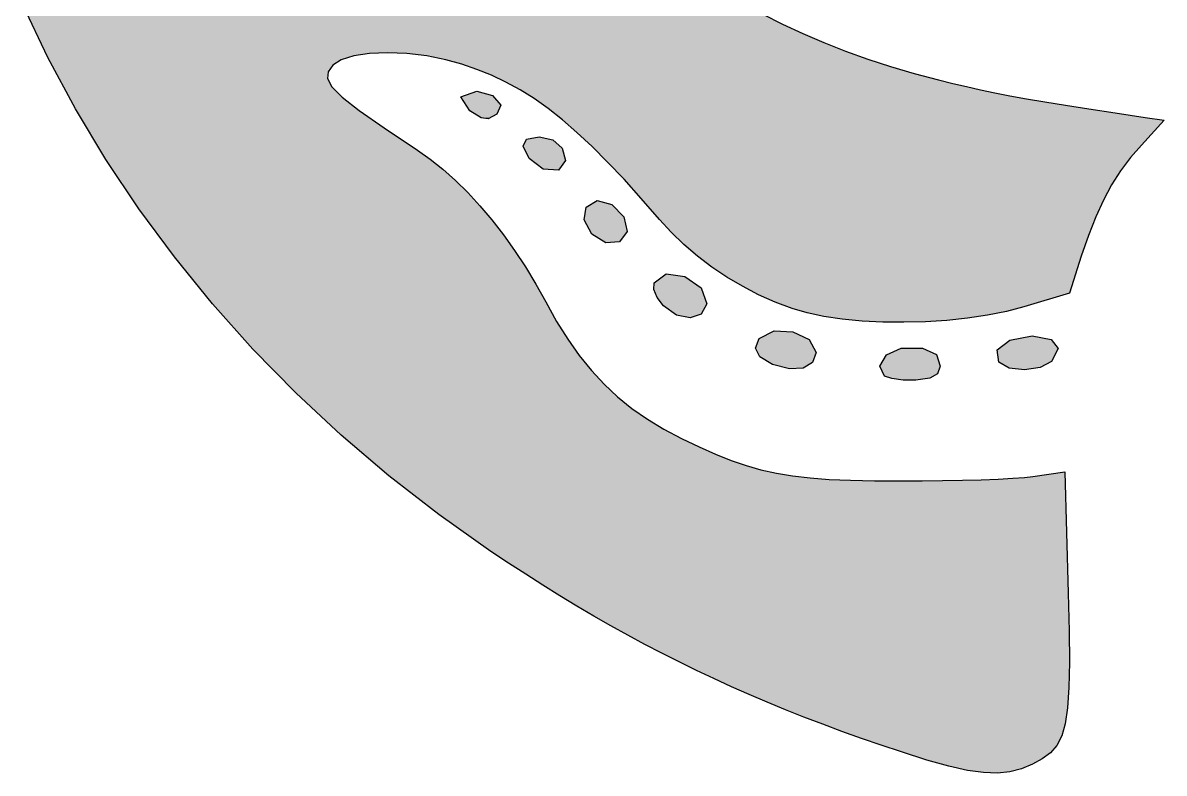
# Model space of a CAD drawing. Extents: x 23 to 353, y 83 to 218.
# Drawn here: x 241.64 to 283.74, y 120.55 to 148.23 of the extents above; entities that cross this region are included whole.
import ezdxf

# ---------------------------------------------------------------- set-up
doc = ezdxf.new("R2010")
doc.units = 0
doc.layers.add('4_github', color=7, linetype='CONTINUOUS')
doc.layers.add('5_github_nuri', color=7, linetype='CONTINUOUS')

msp = doc.modelspace()

# ---------------------------------------------------------------- linework, layer by layer
at = {"layer": '4_github'}
for p, q in [((242.567, 146.955), (241.643, 148.892)), ((268.936, 148.549), (269.662, 148.182)), ((269.662, 148.182), (270.412, 147.833)), ((270.412, 147.833), (271.185, 147.502)), ((271.185, 147.502), (271.983, 147.19)), ((243.589, 145.053), (242.567, 146.955)), ((253.852, 147.008), (253.389, 146.865)), ((254.433, 147.097), (253.852, 147.008)), ((255.098, 147.129), (254.433, 147.097)), ((255.812, 147.103), (255.098, 147.129)), ((256.541, 147.017), (255.812, 147.103)), ((257.25, 146.869), (256.541, 147.017)), ((271.983, 147.19), (272.805, 146.896)), ((253.078, 146.668), (252.901, 146.429)), ((253.389, 146.865), (253.078, 146.668)), ((257.833, 146.703), (257.25, 146.869)), ((258.393, 146.513), (257.833, 146.703)), ((258.935, 146.296), (258.393, 146.513)), ((272.805, 146.896), (273.651, 146.621)), ((273.651, 146.621), (274.521, 146.365)), ((252.901, 146.429), (252.877, 146.175)), ((252.877, 146.175), (253.039, 145.873)), ((259.463, 146.046), (258.935, 146.296)), ((274.521, 146.365), (275.415, 146.127)), ((275.415, 146.127), (275.942, 145.996)), ((253.039, 145.873), (253.419, 145.491)), ((257.797, 145.495), (258.392, 145.71)), ((258.392, 145.71), (258.968, 145.549)), ((259.984, 145.761), (259.463, 146.046)), ((260.501, 145.437), (259.984, 145.761)), ((275.942, 145.996), (276.453, 145.876)), ((276.453, 145.876), (276.963, 145.762)), ((276.963, 145.762), (277.49, 145.652)), ((253.419, 145.491), (254.051, 144.996)), ((258.133, 144.989), (257.797, 145.495)), ((258.968, 145.549), (259.27, 145.198)), ((261.02, 145.07), (260.501, 145.437)), ((277.49, 145.652), (278.051, 145.543)), ((278.051, 145.543), (278.661, 145.432)), ((278.661, 145.432), (279.338, 145.316)), ((279.338, 145.316), (280.098, 145.192)), ((244.709, 143.19), (243.589, 145.053)), ((254.051, 144.996), (254.967, 144.354)), ((258.543, 144.729), (258.133, 144.989)), ((259.126, 144.857), (258.811, 144.693)), ((259.27, 145.198), (259.126, 144.857)), ((261.545, 144.656), (261.02, 145.07)), ((280.098, 145.192), (280.958, 145.056)), ((280.958, 145.056), (281.934, 144.907)), ((281.934, 144.907), (283.043, 144.74)), ((258.811, 144.693), (258.543, 144.729)), ((262.083, 144.191), (261.545, 144.656)), ((283.741, 144.635), (282.9, 143.723)), ((283.043, 144.74), (283.741, 144.635)), ((254.967, 144.354), (256.2, 143.534)), ((260.223, 143.943), (260.685, 144.03)), ((260.685, 144.03), (261.19, 143.916)), ((262.637, 143.673), (262.083, 144.191)), ((260.101, 143.676), (260.223, 143.943)), ((260.316, 143.224), (260.101, 143.676)), ((261.19, 143.916), (261.534, 143.605)), ((261.534, 143.605), (261.66, 143.148)), ((263.214, 143.096), (262.637, 143.673)), ((282.9, 143.723), (282.498, 143.257)), ((245.924, 141.37), (244.709, 143.19)), ((256.2, 143.534), (256.669, 143.203)), ((256.669, 143.203), (257.136, 142.831)), ((260.841, 142.831), (260.316, 143.224)), ((261.66, 143.148), (261.4, 142.799)), ((282.498, 143.257), (282.135, 142.77)), ((257.136, 142.831), (257.598, 142.419)), ((261.4, 142.799), (260.841, 142.831)), ((263.817, 142.458), (263.214, 143.096)), ((282.135, 142.77), (281.804, 142.25)), ((257.598, 142.419), (258.054, 141.97)), ((264.453, 141.754), (263.817, 142.458)), ((258.054, 141.97), (258.502, 141.484)), ((281.804, 142.25), (281.5, 141.687)), ((258.502, 141.484), (258.94, 140.965)), ((262.421, 141.434), (262.829, 141.677)), ((262.829, 141.677), (263.372, 141.528)), ((263.372, 141.528), (263.809, 141.074)), ((265.125, 140.981), (264.453, 141.754)), ((281.5, 141.687), (281.216, 141.068)), ((247.233, 139.596), (245.924, 141.37)), ((262.345, 140.969), (262.421, 141.434)), ((263.809, 141.074), (263.934, 140.528)), ((281.216, 141.068), (280.946, 140.383)), ((258.94, 140.965), (259.367, 140.414)), ((262.628, 140.435), (262.345, 140.969)), ((265.561, 140.503), (265.125, 140.981)), ((259.367, 140.414), (259.781, 139.833)), ((263.143, 140.12), (262.628, 140.435)), ((263.934, 140.528), (263.649, 140.156)), ((266.03, 140.049), (265.561, 140.503)), ((280.946, 140.383), (280.684, 139.62)), ((259.781, 139.833), (260.181, 139.225)), ((263.649, 140.156), (263.143, 140.12)), ((266.529, 139.621), (266.03, 140.049)), ((248.635, 137.87), (247.233, 139.596)), ((267.056, 139.221), (266.529, 139.621)), ((280.684, 139.62), (280.244, 138.255)), ((260.181, 139.225), (260.564, 138.591)), ((264.932, 138.642), (265.378, 138.973)), ((265.378, 138.973), (266.059, 138.87)), ((267.607, 138.85), (267.056, 139.221)), ((260.564, 138.591), (260.928, 137.933)), ((264.919, 138.396), (264.932, 138.642)), ((266.059, 138.87), (266.66, 138.46)), ((268.182, 138.51), (267.607, 138.85)), ((268.777, 138.202), (268.182, 138.51)), ((265.035, 138.102), (264.919, 138.396)), ((265.27, 137.793), (265.035, 138.102)), ((266.66, 138.46), (266.869, 137.867)), ((269.391, 137.929), (268.777, 138.202)), ((280.244, 138.255), (278.565, 137.749)), ((250.128, 136.197), (248.635, 137.87)), ((260.928, 137.933), (261.329, 137.217)), ((265.757, 137.444), (265.27, 137.793)), ((266.869, 137.867), (266.663, 137.486)), ((270.02, 137.69), (269.391, 137.929)), ((270.568, 137.53), (270.02, 137.69)), ((278.565, 137.749), (277.925, 137.58)), ((266.257, 137.343), (265.757, 137.444)), ((266.663, 137.486), (266.257, 137.343)), ((271.189, 137.4), (270.568, 137.53)), ((271.87, 137.301), (271.189, 137.4)), ((272.598, 137.231), (271.87, 137.301)), ((275.721, 137.252), (274.935, 137.202)), ((276.491, 137.332), (275.721, 137.252)), ((277.229, 137.441), (276.491, 137.332)), ((277.925, 137.58), (277.229, 137.441)), ((261.329, 137.217), (261.741, 136.56)), ((268.808, 136.584), (269.35, 136.867)), ((269.35, 136.867), (270.046, 136.834)), ((270.046, 136.834), (270.645, 136.546)), ((273.36, 137.191), (272.598, 137.231)), ((274.143, 137.182), (273.36, 137.191)), ((274.935, 137.202), (274.143, 137.182)), ((261.741, 136.56), (262.168, 135.957)), ((268.662, 136.229), (268.808, 136.584)), ((270.645, 136.546), (270.9, 136.065)), ((277.578, 136.165), (278.044, 136.53)), ((278.044, 136.53), (278.873, 136.68)), ((278.873, 136.68), (279.575, 136.551)), ((279.575, 136.551), (279.834, 136.212)), ((251.711, 134.579), (250.128, 136.197)), ((268.827, 135.906), (268.662, 136.229)), ((270.9, 136.065), (270.774, 135.694)), ((273.248, 135.569), (273.497, 135.979)), ((273.497, 135.979), (274.04, 136.225)), ((274.04, 136.225), (274.827, 136.226)), ((274.827, 136.226), (275.338, 135.994)), ((275.338, 135.994), (275.481, 135.57)), ((277.638, 135.713), (277.578, 136.165)), ((279.834, 136.212), (279.591, 135.741)), ((262.168, 135.957), (262.614, 135.404)), ((269.294, 135.629), (268.827, 135.906)), ((269.919, 135.462), (269.294, 135.629)), ((270.774, 135.694), (270.43, 135.488)), ((273.42, 135.202), (273.248, 135.569)), ((275.481, 135.57), (275.375, 135.276)), ((278.024, 135.496), (277.638, 135.713)), ((279.591, 135.741), (279.162, 135.512)), ((262.614, 135.404), (263.084, 134.896)), ((270.43, 135.488), (269.919, 135.462)), ((273.694, 135.105), (273.42, 135.202)), ((275.375, 135.276), (275.103, 135.12)), ((278.586, 135.43), (278.024, 135.496)), ((279.162, 135.512), (278.586, 135.43)), ((263.084, 134.896), (263.581, 134.431)), ((274.109, 135.051), (273.694, 135.105)), ((274.575, 135.05), (274.109, 135.051)), ((275.103, 135.12), (274.575, 135.05)), ((253.383, 133.021), (251.711, 134.579)), ((263.581, 134.431), (264.111, 134.003)), ((264.111, 134.003), (264.678, 133.608)), ((264.678, 133.608), (265.285, 133.241)), ((265.285, 133.241), (265.938, 132.899)), ((255.141, 131.524), (253.383, 133.021)), ((265.938, 132.899), (266.591, 132.587)), ((266.591, 132.587), (267.194, 132.318)), ((267.194, 132.318), (267.765, 132.09)), ((267.765, 132.09), (268.317, 131.898)), ((268.317, 131.898), (268.869, 131.741)), ((256.984, 130.093), (255.141, 131.524)), ((268.869, 131.741), (269.436, 131.614)), ((269.436, 131.614), (270.034, 131.516)), ((270.034, 131.516), (270.678, 131.442)), ((270.678, 131.442), (271.386, 131.389)), ((271.386, 131.389), (272.173, 131.355)), ((272.173, 131.355), (273.056, 131.336)), ((275.57, 131.341), (276.303, 131.356)), ((276.303, 131.356), (276.991, 131.376)), ((276.991, 131.376), (277.615, 131.4)), ((277.615, 131.4), (278.154, 131.429)), ((278.154, 131.429), (278.59, 131.46)), ((278.59, 131.46), (278.901, 131.494)), ((278.901, 131.494), (280.077, 131.662)), ((280.077, 131.662), (280.198, 127.189)), ((273.056, 131.336), (274.05, 131.33)), ((274.05, 131.33), (274.812, 131.332)), ((274.812, 131.332), (275.57, 131.341)), ((258.911, 128.73), (256.984, 130.093)), ((259.554, 128.302), (258.911, 128.73)), ((260.191, 127.886), (259.554, 128.302)), ((260.825, 127.483), (260.191, 127.886)), ((261.454, 127.092), (260.825, 127.483)), ((280.198, 127.189), (280.231, 125.793)), ((262.082, 126.712), (261.454, 127.092)), ((262.708, 126.344), (262.082, 126.712)), ((263.334, 125.986), (262.708, 126.344)), ((263.96, 125.639), (263.334, 125.986)), ((264.588, 125.301), (263.96, 125.639)), ((280.231, 125.793), (280.243, 124.642)), ((265.218, 124.972), (264.588, 125.301)), ((265.851, 124.652), (265.218, 124.972)), ((266.489, 124.34), (265.851, 124.652)), ((280.243, 124.642), (280.228, 123.707)), ((267.131, 124.037), (266.489, 124.34)), ((267.78, 123.74), (267.131, 124.037)), ((268.436, 123.451), (267.78, 123.74)), ((269.1, 123.168), (268.436, 123.451)), ((280.228, 123.707), (280.18, 122.961)), ((269.773, 122.891), (269.1, 123.168)), ((280.18, 122.961), (280.094, 122.375)), ((270.455, 122.62), (269.773, 122.891)), ((271.149, 122.354), (270.455, 122.62)), ((271.854, 122.093), (271.149, 122.354)), ((272.572, 121.835), (271.854, 122.093)), ((280.094, 122.375), (279.963, 121.922)), ((273.304, 121.582), (272.572, 121.835)), ((279.963, 121.922), (279.782, 121.574)), ((274.05, 121.332), (273.304, 121.582)), ((274.99, 121.034), (274.05, 121.332)), ((279.545, 121.303), (279.247, 121.08)), ((279.782, 121.574), (279.545, 121.303)), ((275.794, 120.809), (274.99, 121.034)), ((278.88, 120.878), (278.475, 120.707)), ((279.247, 121.08), (278.88, 120.878)), ((276.483, 120.654), (275.794, 120.809)), ((277.076, 120.569), (276.483, 120.654)), ((277.592, 120.55), (277.076, 120.569)), ((278.052, 120.597), (277.592, 120.55)), ((278.475, 120.707), (278.052, 120.597))]:
    msp.add_line(p, q, dxfattribs=at)
at = {"layer": '5_github_nuri'}
for points in [[(241.982, 148.182), (269.662, 148.182), (241.807, 148.549), (268.936, 148.549)], [(242.149, 147.833), (270.412, 147.833), (241.982, 148.182), (269.662, 148.182)], [(242.306, 147.502), (271.185, 147.502), (242.149, 147.833), (270.412, 147.833)], [(242.455, 147.19), (271.983, 147.19), (242.306, 147.502), (271.185, 147.502)], [(242.484, 147.129), (272.154, 147.129), (242.455, 147.19), (271.983, 147.19)], [(242.499, 147.097), (254.433, 147.097), (242.484, 147.129), (255.098, 147.129)], [(242.542, 147.008), (253.852, 147.008), (242.499, 147.097), (254.433, 147.097)], [(242.567, 146.955), (253.679, 146.955), (242.542, 147.008), (253.852, 147.008)], [(242.615, 146.865), (253.389, 146.865), (242.567, 146.955), (253.679, 146.955)], [(255.812, 147.103), (272.227, 147.103), (255.098, 147.129), (272.154, 147.129)], [(256.541, 147.017), (272.468, 147.017), (255.812, 147.103), (272.227, 147.103)], [(257.121, 146.896), (272.805, 146.896), (256.541, 147.017), (272.468, 147.017)], [(242.721, 146.668), (253.078, 146.668), (242.615, 146.865), (253.389, 146.865)], [(242.85, 146.429), (252.901, 146.429), (242.721, 146.668), (253.078, 146.668)], [(257.25, 146.869), (272.888, 146.869), (257.121, 146.896), (272.805, 146.896)], [(257.833, 146.703), (273.398, 146.703), (257.25, 146.869), (272.888, 146.869)], [(258.076, 146.621), (273.651, 146.621), (257.833, 146.703), (273.398, 146.703)], [(258.393, 146.513), (274.016, 146.513), (258.076, 146.621), (273.651, 146.621)], [(258.763, 146.365), (274.521, 146.365), (258.393, 146.513), (274.016, 146.513)], [(242.986, 146.175), (252.877, 146.175), (242.85, 146.429), (252.901, 146.429)], [(243.149, 145.873), (253.039, 145.873), (242.986, 146.175), (252.877, 146.175)], [(258.935, 146.296), (274.781, 146.296), (258.763, 146.365), (274.521, 146.365)], [(259.292, 146.127), (275.415, 146.127), (258.935, 146.296), (274.781, 146.296)], [(259.463, 146.046), (275.741, 146.046), (259.292, 146.127), (275.415, 146.127)], [(243.354, 145.491), (253.419, 145.491), (243.149, 145.873), (253.039, 145.873)], [(257.946, 145.549), (258.968, 145.549), (258.392, 145.71)], [(259.554, 145.996), (275.942, 145.996), (259.463, 146.046), (275.741, 146.046)], [(259.774, 145.876), (276.453, 145.876), (259.554, 145.996), (275.942, 145.996)], [(259.982, 145.762), (276.963, 145.762), (259.774, 145.876), (276.453, 145.876)], [(259.984, 145.761), (276.968, 145.761), (259.982, 145.762), (276.963, 145.762)], [(260.157, 145.652), (277.49, 145.652), (259.984, 145.761), (276.968, 145.761)], [(243.589, 145.053), (253.978, 145.053), (243.354, 145.491), (253.419, 145.491)], [(257.797, 145.495), (259.014, 145.495), (257.946, 145.549), (258.968, 145.549)], [(257.995, 145.198), (259.27, 145.198), (257.797, 145.495), (259.014, 145.495)], [(260.331, 145.543), (278.051, 145.543), (260.157, 145.652), (277.49, 145.652)], [(260.501, 145.437), (278.637, 145.437), (260.331, 145.543), (278.051, 145.543)], [(260.507, 145.432), (278.661, 145.432), (260.501, 145.437), (278.637, 145.437)], [(260.671, 145.316), (279.338, 145.316), (260.507, 145.432), (278.661, 145.432)], [(260.847, 145.192), (280.098, 145.192), (260.671, 145.316), (279.338, 145.316)], [(243.624, 144.996), (254.051, 144.996), (243.589, 145.053), (253.978, 145.053)], [(244.009, 144.354), (254.967, 144.354), (243.624, 144.996), (254.051, 144.996)], [(258.133, 144.989), (259.182, 144.989), (257.995, 145.198), (259.27, 145.198)], [(258.341, 144.857), (259.126, 144.857), (258.133, 144.989), (259.182, 144.989)], [(258.543, 144.729), (258.879, 144.729), (258.341, 144.857), (259.126, 144.857)], [(261.02, 145.07), (280.874, 145.07), (260.847, 145.192), (280.098, 145.192)], [(261.036, 145.056), (280.958, 145.056), (261.02, 145.07), (280.874, 145.07)], [(261.227, 144.907), (281.934, 144.907), (261.036, 145.056), (280.958, 145.056)], [(261.439, 144.74), (283.043, 144.74), (261.227, 144.907), (281.934, 144.907)], [(258.811, 144.693), (258.811, 144.693), (258.543, 144.729), (258.879, 144.729)], [(261.545, 144.656), (283.604, 144.656), (261.439, 144.74), (283.043, 144.74)], [(261.569, 144.635), (283.741, 144.635), (261.545, 144.656), (283.604, 144.656)], [(262.083, 144.191), (283.331, 144.191), (261.569, 144.635), (283.741, 144.635)], [(244.502, 143.534), (256.2, 143.534), (244.009, 144.354), (254.967, 144.354)], [(260.223, 143.943), (261.071, 143.943), (260.685, 144.03)], [(262.583, 143.723), (282.9, 143.723), (262.083, 144.191), (283.331, 144.191)], [(260.101, 143.676), (261.455, 143.676), (260.21, 143.916), (261.19, 143.916)], [(260.134, 143.605), (261.534, 143.605), (260.101, 143.676), (261.455, 143.676)], [(260.316, 143.224), (261.639, 143.224), (260.134, 143.605), (261.534, 143.605)], [(260.21, 143.916), (261.19, 143.916), (260.223, 143.943), (261.071, 143.943)], [(262.637, 143.673), (282.857, 143.673), (262.583, 143.723), (282.9, 143.723)], [(263.053, 143.257), (282.498, 143.257), (262.637, 143.673), (282.857, 143.673)], [(244.701, 143.203), (256.669, 143.203), (244.502, 143.534), (256.2, 143.534)], [(244.709, 143.19), (256.686, 143.19), (244.701, 143.203), (256.669, 143.203)], [(244.949, 142.831), (257.136, 142.831), (244.709, 143.19), (256.686, 143.19)], [(260.417, 143.148), (261.66, 143.148), (260.316, 143.224), (261.639, 143.224)], [(260.841, 142.831), (261.424, 142.831), (260.417, 143.148), (261.66, 143.148)], [(263.214, 143.096), (282.378, 143.096), (263.053, 143.257), (282.498, 143.257)], [(245.224, 142.419), (257.598, 142.419), (244.949, 142.831), (257.136, 142.831)], [(261.4, 142.799), (261.4, 142.799), (260.841, 142.831), (261.424, 142.831)], [(263.522, 142.77), (282.135, 142.77), (263.214, 143.096), (282.378, 143.096)], [(263.817, 142.458), (281.936, 142.458), (263.522, 142.77), (282.135, 142.77)], [(245.524, 141.97), (258.054, 141.97), (245.224, 142.419), (257.598, 142.419)], [(264.005, 142.25), (281.804, 142.25), (263.817, 142.458), (281.936, 142.458)], [(245.848, 141.484), (258.502, 141.484), (245.524, 141.97), (258.054, 141.97)], [(264.453, 141.754), (281.536, 141.754), (264.005, 142.25), (281.804, 142.25)], [(245.924, 141.37), (258.598, 141.37), (245.848, 141.484), (258.502, 141.484)], [(262.421, 141.434), (263.463, 141.434), (262.58, 141.528), (263.372, 141.528)], [(262.58, 141.528), (263.372, 141.528), (262.829, 141.677)], [(264.511, 141.687), (281.5, 141.687), (264.453, 141.754), (281.536, 141.754)], [(265.049, 141.068), (281.216, 141.068), (264.511, 141.687), (281.5, 141.687)], [(246.223, 140.965), (258.94, 140.965), (245.924, 141.37), (258.598, 141.37)], [(262.345, 140.969), (263.833, 140.969), (262.363, 141.074), (263.809, 141.074)], [(262.363, 141.074), (263.809, 141.074), (262.421, 141.434), (263.463, 141.434)], [(265.125, 140.981), (281.181, 140.981), (265.049, 141.068), (281.216, 141.068)], [(246.629, 140.414), (259.367, 140.414), (246.223, 140.965), (258.94, 140.965)], [(262.578, 140.528), (263.934, 140.528), (262.345, 140.969), (263.833, 140.969)], [(265.561, 140.503), (280.993, 140.503), (265.125, 140.981), (281.181, 140.981)], [(247.058, 139.833), (259.781, 139.833), (246.629, 140.414), (259.367, 140.414)], [(262.628, 140.435), (263.863, 140.435), (262.578, 140.528), (263.934, 140.528)], [(263.084, 140.156), (263.649, 140.156), (262.628, 140.435), (263.863, 140.435)], [(265.685, 140.383), (280.946, 140.383), (265.561, 140.503), (280.993, 140.503)], [(266.03, 140.049), (280.831, 140.049), (265.685, 140.383), (280.946, 140.383)], [(247.233, 139.596), (259.937, 139.596), (247.058, 139.833), (259.781, 139.833)], [(263.143, 140.12), (263.143, 140.12), (263.084, 140.156), (263.649, 140.156)], [(266.529, 139.621), (280.685, 139.621), (266.03, 140.049), (280.831, 140.049)], [(247.534, 139.225), (260.181, 139.225), (247.233, 139.596), (259.937, 139.596)], [(266.531, 139.62), (280.684, 139.62), (266.529, 139.621), (280.685, 139.621)], [(267.056, 139.221), (280.556, 139.221), (266.531, 139.62), (280.684, 139.62)], [(248.049, 138.591), (260.564, 138.591), (247.534, 139.225), (260.181, 139.225)], [(265.24, 138.87), (266.059, 138.87), (265.378, 138.973)], [(267.607, 138.85), (280.436, 138.85), (267.056, 139.221), (280.556, 139.221)], [(248.584, 137.933), (260.928, 137.933), (248.049, 138.591), (260.564, 138.591)], [(264.922, 138.46), (266.66, 138.46), (264.932, 138.642), (266.393, 138.642)], [(264.932, 138.642), (266.393, 138.642), (265.24, 138.87), (266.059, 138.87)], [(268.182, 138.51), (280.326, 138.51), (267.607, 138.85), (280.436, 138.85)], [(268.676, 138.255), (280.244, 138.255), (268.182, 138.51), (280.326, 138.51)], [(264.919, 138.396), (266.683, 138.396), (264.922, 138.46), (266.66, 138.46)], [(265.035, 138.102), (266.786, 138.102), (264.919, 138.396), (266.683, 138.396)], [(265.213, 137.867), (266.869, 137.867), (265.035, 138.102), (266.786, 138.102)], [(268.777, 138.202), (280.07, 138.202), (268.676, 138.255), (280.244, 138.255)], [(269.391, 137.929), (279.162, 137.929), (268.777, 138.202), (280.07, 138.202)], [(248.635, 137.87), (260.964, 137.87), (248.584, 137.933), (260.928, 137.933)], [(249.218, 137.217), (261.329, 137.217), (248.635, 137.87), (260.964, 137.87)], [(265.27, 137.793), (266.829, 137.793), (265.213, 137.867), (266.869, 137.867)], [(265.698, 137.486), (266.663, 137.486), (265.27, 137.793), (266.829, 137.793)], [(269.866, 137.749), (278.565, 137.749), (269.391, 137.929), (279.162, 137.929)], [(270.02, 137.69), (278.343, 137.69), (269.866, 137.749), (278.565, 137.749)], [(270.397, 137.58), (277.925, 137.58), (270.02, 137.69), (278.343, 137.69)], [(265.757, 137.444), (266.543, 137.444), (265.698, 137.486), (266.663, 137.486)], [(266.257, 137.343), (266.257, 137.343), (265.757, 137.444), (266.543, 137.444)], [(270.568, 137.53), (277.674, 137.53), (270.397, 137.58), (277.925, 137.58)], [(270.993, 137.441), (277.229, 137.441), (270.568, 137.53), (277.674, 137.53)], [(271.189, 137.4), (276.951, 137.4), (270.993, 137.441), (277.229, 137.441)], [(271.655, 137.332), (276.491, 137.332), (271.189, 137.4), (276.951, 137.4)], [(271.87, 137.301), (276.187, 137.301), (271.655, 137.332), (276.491, 137.332)], [(272.376, 137.252), (275.721, 137.252), (271.87, 137.301), (276.187, 137.301)], [(272.598, 137.231), (275.387, 137.231), (272.376, 137.252), (275.721, 137.252)], [(249.805, 136.56), (261.741, 136.56), (249.218, 137.217), (261.329, 137.217)], [(268.808, 136.584), (270.566, 136.584), (269.287, 136.834), (270.046, 136.834)], [(269.287, 136.834), (270.046, 136.834), (269.35, 136.867)], [(273.153, 137.202), (274.935, 137.202), (272.598, 137.231), (275.387, 137.231)], [(273.36, 137.191), (274.516, 137.191), (273.153, 137.202), (274.935, 137.202)], [(274.143, 137.182), (274.143, 137.182), (273.36, 137.191), (274.516, 137.191)], [(250.128, 136.197), (261.997, 136.197), (249.805, 136.56), (261.741, 136.56)], [(268.662, 136.229), (270.813, 136.229), (268.792, 136.546), (270.645, 136.546)], [(268.792, 136.546), (270.645, 136.546), (268.808, 136.584), (270.566, 136.584)], [(277.638, 136.212), (279.834, 136.212), (278.044, 136.53), (279.591, 136.53)], [(278.044, 136.53), (279.591, 136.53), (278.156, 136.551), (279.575, 136.551)], [(278.156, 136.551), (279.575, 136.551), (278.873, 136.68)], [(250.364, 135.957), (262.168, 135.957), (250.128, 136.197), (261.997, 136.197)], [(268.746, 136.065), (270.9, 136.065), (268.662, 136.229), (270.813, 136.229)], [(268.827, 135.906), (270.846, 135.906), (268.746, 136.065), (270.9, 136.065)], [(273.249, 135.57), (275.481, 135.57), (273.497, 135.979), (275.344, 135.979)], [(273.497, 135.979), (275.344, 135.979), (273.531, 135.994), (275.338, 135.994)], [(273.531, 135.994), (275.338, 135.994), (274.04, 136.225), (274.831, 136.225)], [(274.04, 136.225), (274.831, 136.225), (274.827, 136.226)], [(277.578, 136.165), (279.81, 136.165), (277.638, 136.212), (279.834, 136.212)], [(277.635, 135.741), (279.591, 135.741), (277.578, 136.165), (279.81, 136.165)], [(250.905, 135.404), (262.614, 135.404), (250.364, 135.957), (262.168, 135.957)], [(269.184, 135.694), (270.774, 135.694), (268.827, 135.906), (270.846, 135.906)], [(269.294, 135.629), (270.664, 135.629), (269.184, 135.694), (270.774, 135.694)], [(269.82, 135.488), (270.43, 135.488), (269.294, 135.629), (270.664, 135.629)], [(273.248, 135.569), (275.481, 135.569), (273.249, 135.57), (275.481, 135.57)], [(273.385, 135.276), (275.375, 135.276), (273.248, 135.569), (275.481, 135.569)], [(277.638, 135.713), (279.538, 135.713), (277.635, 135.741), (279.591, 135.741)], [(277.995, 135.512), (279.162, 135.512), (277.638, 135.713), (279.538, 135.713)], [(251.401, 134.896), (263.084, 134.896), (250.905, 135.404), (262.614, 135.404)], [(269.919, 135.462), (269.919, 135.462), (269.82, 135.488), (270.43, 135.488)], [(273.42, 135.202), (275.245, 135.202), (273.385, 135.276), (275.375, 135.276)], [(273.651, 135.12), (275.103, 135.12), (273.42, 135.202), (275.245, 135.202)], [(278.024, 135.496), (279.047, 135.496), (277.995, 135.512), (279.162, 135.512)], [(278.586, 135.43), (278.586, 135.43), (278.024, 135.496), (279.047, 135.496)], [(251.711, 134.579), (263.423, 134.579), (251.401, 134.896), (263.084, 134.896)], [(273.694, 135.105), (274.99, 135.105), (273.651, 135.12), (275.103, 135.12)], [(274.109, 135.051), (274.58, 135.051), (273.694, 135.105), (274.99, 135.105)], [(274.575, 135.05), (274.575, 135.05), (274.108, 135.051), (274.58, 135.051)], [(251.87, 134.431), (263.581, 134.431), (251.711, 134.579), (263.423, 134.579)], [(252.33, 134.003), (264.111, 134.003), (251.87, 134.431), (263.581, 134.431)], [(252.753, 133.608), (264.678, 133.608), (252.33, 134.003), (264.111, 134.003)], [(253.146, 133.241), (265.285, 133.241), (252.753, 133.608), (264.678, 133.608)], [(253.383, 133.021), (265.705, 133.021), (253.146, 133.241), (265.285, 133.241)], [(253.526, 132.899), (265.938, 132.899), (253.383, 133.021), (265.705, 133.021)], [(253.892, 132.587), (266.591, 132.587), (253.526, 132.899), (265.938, 132.899)], [(254.208, 132.318), (267.194, 132.318), (253.892, 132.587), (266.591, 132.587)], [(254.476, 132.09), (267.765, 132.09), (254.208, 132.318), (267.194, 132.318)], [(254.701, 131.898), (268.317, 131.898), (254.476, 132.09), (267.765, 132.09)], [(254.886, 131.741), (268.869, 131.741), (254.701, 131.898), (268.317, 131.898)], [(255.035, 131.614), (269.436, 131.614), (254.886, 131.741), (268.869, 131.741)], [(255.141, 131.524), (269.983, 131.524), (255.035, 131.614), (269.436, 131.614)], [(255.151, 131.516), (270.034, 131.516), (255.141, 131.524), (269.983, 131.524)], [(255.247, 131.442), (270.678, 131.442), (255.151, 131.516), (270.034, 131.516)], [(255.314, 131.389), (271.386, 131.389), (255.247, 131.442), (270.678, 131.442)], [(255.358, 131.355), (272.173, 131.355), (255.314, 131.389), (271.386, 131.389)], [(255.382, 131.336), (273.056, 131.336), (255.358, 131.355), (272.173, 131.355)], [(275.57, 131.341), (280.086, 131.341), (276.303, 131.356), (280.085, 131.356)], [(276.303, 131.356), (280.085, 131.356), (276.991, 131.376), (280.085, 131.376)], [(276.991, 131.376), (280.085, 131.376), (277.615, 131.4), (280.084, 131.4)], [(277.615, 131.4), (280.084, 131.4), (278.154, 131.429), (280.083, 131.429)], [(278.154, 131.429), (280.083, 131.429), (278.59, 131.46), (280.083, 131.46)], [(278.59, 131.46), (280.083, 131.46), (278.901, 131.494), (280.082, 131.494)], [(278.901, 131.494), (280.082, 131.494), (280.077, 131.662)], [(255.391, 131.33), (274.05, 131.33), (255.382, 131.336), (273.056, 131.336)], [(256.984, 130.093), (280.12, 130.093), (255.391, 131.33), (280.086, 131.33)], [(274.05, 131.33), (280.086, 131.33), (274.812, 131.332), (280.086, 131.332)], [(274.812, 131.332), (280.086, 131.332), (275.57, 131.341), (280.086, 131.341)], [(258.911, 128.73), (280.157, 128.73), (256.984, 130.093), (280.12, 130.093)], [(259.554, 128.302), (280.168, 128.302), (258.911, 128.73), (280.157, 128.73)], [(260.191, 127.886), (280.179, 127.886), (259.554, 128.302), (280.168, 128.302)], [(260.825, 127.483), (280.19, 127.483), (260.191, 127.886), (280.179, 127.886)], [(261.299, 127.189), (280.198, 127.189), (260.825, 127.483), (280.19, 127.483)], [(261.454, 127.092), (280.201, 127.092), (261.299, 127.189), (280.198, 127.189)], [(262.082, 126.712), (280.21, 126.712), (261.454, 127.092), (280.201, 127.092)], [(262.708, 126.344), (280.218, 126.344), (262.082, 126.712), (280.21, 126.712)], [(263.334, 125.986), (280.227, 125.986), (262.708, 126.344), (280.218, 126.344)], [(263.682, 125.793), (280.231, 125.793), (263.334, 125.986), (280.227, 125.986)], [(263.96, 125.639), (280.233, 125.639), (263.682, 125.793), (280.231, 125.793)], [(264.588, 125.301), (280.236, 125.301), (263.96, 125.639), (280.233, 125.639)], [(265.218, 124.972), (280.24, 124.972), (264.588, 125.301), (280.236, 125.301)], [(265.851, 124.652), (280.243, 124.652), (265.218, 124.972), (280.24, 124.972)], [(265.872, 124.642), (280.243, 124.642), (265.851, 124.652), (280.243, 124.652)], [(266.489, 124.34), (280.238, 124.34), (265.872, 124.642), (280.243, 124.642)], [(267.131, 124.037), (280.233, 124.037), (266.489, 124.34), (280.238, 124.34)], [(267.78, 123.74), (280.228, 123.74), (267.131, 124.037), (280.233, 124.037)], [(267.856, 123.707), (280.228, 123.707), (267.78, 123.74), (280.228, 123.74)], [(268.436, 123.451), (280.212, 123.451), (267.856, 123.707), (280.228, 123.707)], [(269.1, 123.168), (280.193, 123.168), (268.436, 123.451), (280.212, 123.451)], [(269.604, 122.961), (280.18, 122.961), (269.1, 123.168), (280.193, 123.168)], [(269.773, 122.891), (280.17, 122.891), (269.604, 122.961), (280.18, 122.961)], [(270.455, 122.62), (280.13, 122.62), (269.773, 122.891), (280.17, 122.891)], [(271.094, 122.375), (280.094, 122.375), (270.455, 122.62), (280.13, 122.62)], [(271.149, 122.354), (280.088, 122.354), (271.094, 122.375), (280.094, 122.375)], [(271.854, 122.093), (280.012, 122.093), (271.149, 122.354), (280.088, 122.354)], [(272.329, 121.922), (279.963, 121.922), (271.854, 122.093), (280.012, 122.093)], [(272.572, 121.835), (279.918, 121.835), (272.329, 121.922), (279.963, 121.922)], [(273.304, 121.582), (279.786, 121.582), (272.572, 121.835), (279.918, 121.835)], [(273.327, 121.574), (279.782, 121.574), (273.304, 121.582), (279.786, 121.582)], [(274.05, 121.332), (279.571, 121.332), (273.327, 121.574), (279.782, 121.574)], [(274.141, 121.303), (279.545, 121.303), (274.05, 121.332), (279.571, 121.332)], [(274.845, 121.08), (279.247, 121.08), (274.141, 121.303), (279.545, 121.303)], [(274.99, 121.034), (279.163, 121.034), (274.845, 121.08), (279.247, 121.08)], [(275.547, 120.878), (278.88, 120.878), (274.99, 121.034), (279.163, 121.034)], [(275.794, 120.809), (278.717, 120.809), (275.547, 120.878), (278.88, 120.878)], [(276.25, 120.707), (278.475, 120.707), (275.794, 120.809), (278.717, 120.809)], [(276.483, 120.654), (278.274, 120.654), (276.25, 120.707), (278.475, 120.707)], [(276.882, 120.597), (278.052, 120.597), (276.483, 120.654), (278.274, 120.654)], [(277.076, 120.569), (277.776, 120.569), (276.882, 120.597), (278.052, 120.597)], [(277.592, 120.55), (277.592, 120.55), (277.076, 120.569), (277.776, 120.569)]]:
    msp.add_solid(points, dxfattribs=at)

doc.saveas('drawing.dxf')
